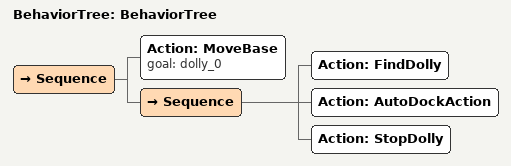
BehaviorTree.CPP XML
<?xml version="1.0"?>
<root main_tree_to_execute="BehaviorTree">
    <BehaviorTree ID="BehaviorTree">
        <Sequence>
            <Action ID="MoveBase" goal="dolly_0"/>
            <Sequence>
                <Action ID="FindDolly"/>
                <Action ID="AutoDockAction"/>
                <Action ID="StopDolly"/>
            </Sequence>
        </Sequence>
    </BehaviorTree>
</root>
